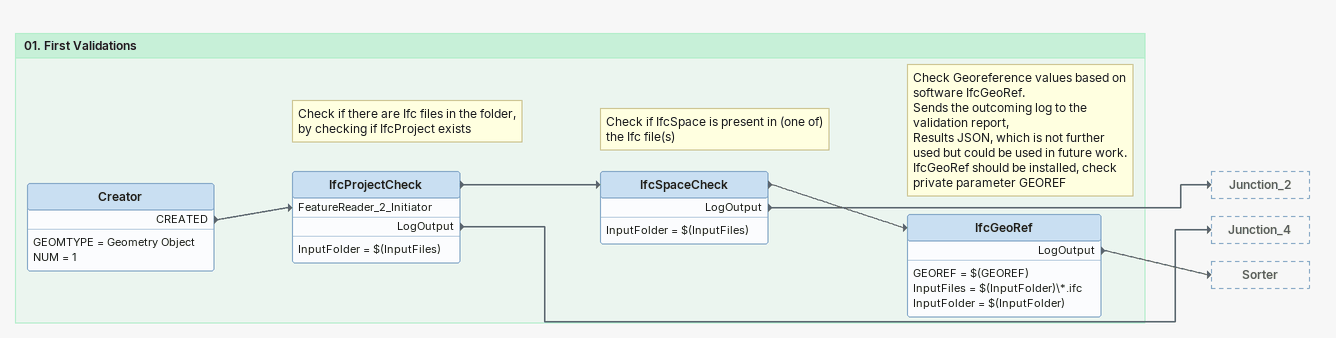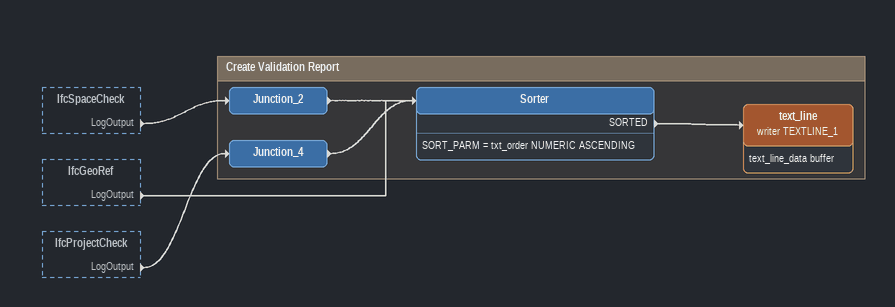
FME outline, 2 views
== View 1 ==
Bookmark: 01. First Validations
Creator
    GEOMTYPE = Geometry Object
    NUM = 1
    CREATED -> IfcProjectCheck [FeatureReader_2_Initiator]
Note: Check if there are Ifc files in the folder, by checking if IfcProject exists
IfcProjectCheck
    InputFolder = $(InputFiles)
    -> IfcSpaceCheck
    LogOutput -> Junction_4
Note: Check if IfcSpace is present in (one of) the Ifc file(s)
IfcSpaceCheck
    InputFolder = $(InputFiles)
    -> IfcGeoRef
    LogOutput -> Junction_2
Note: Check Georeference values based on software IfcGeoRef. / Sends the outcoming log to the validation report, / Results JSON, which is not further used but could be used in future work. / IfcGeoRef should be installed, check private parameter GEOREF
IfcGeoRef
    GEOREF = $(GEOREF)
    InputFiles = $(InputFolder)\*.ifc
    InputFolder = $(InputFolder)
    LogOutput -> Sorter

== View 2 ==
IfcSpaceCheck [outside]
    LogOutput -> Junction_2
IfcGeoRef [outside]
    LogOutput -> Sorter
IfcProjectCheck [outside]
    LogOutput -> Junction_4

Bookmark: Create Validation Report
Junction_2
    -> Sorter
Junction_4
    -> Sorter
Sorter
    SORT_PARM = txt_order NUMERIC ASCENDING
    SORTED -> text_line (writer TEXTLINE_1)
text_line (writer TEXTLINE_1)
    attributes: text_line_data buffer
